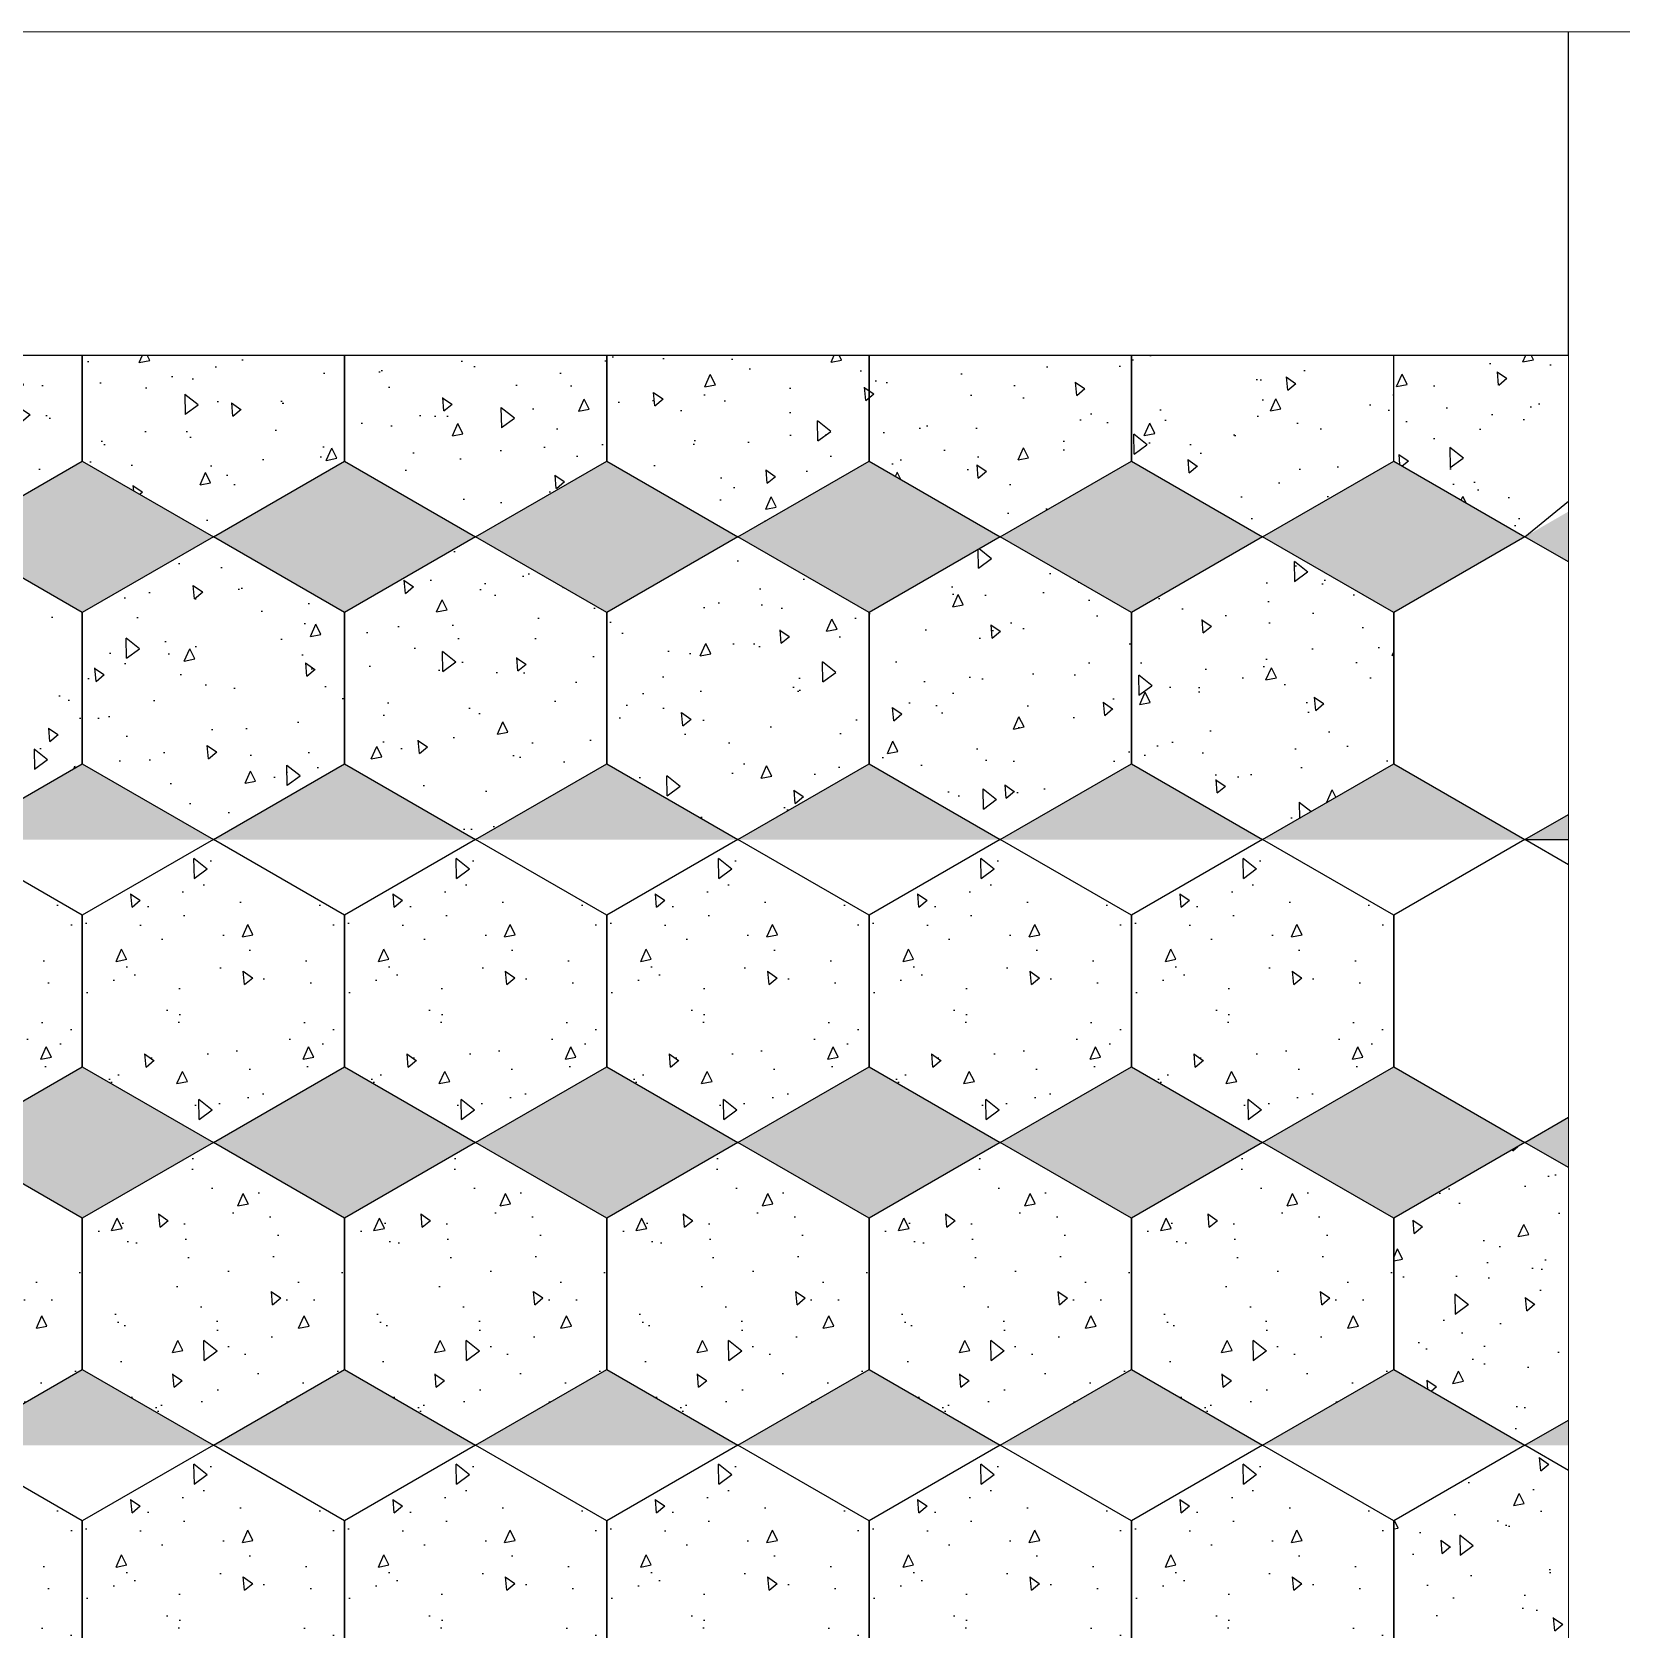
# Model space of a CAD drawing. Header units: millimetres. Extents: x 86441 to 190201, y 16532 to 98188.
# Drawn here: x 89241.31 to 89263.91, y 61194.24 to 61216.96 of the extents above; entities that cross this region are included whole.
import ezdxf

# ---------------------------------------------------------------- set-up
doc = ezdxf.new("R2010")
doc.units = ezdxf.units.MM
doc.header["$LTSCALE"] = 0.1
doc.layers.add('COLUMN', color=1, linetype='Continuous', lineweight=0)
pattern_1 = [(95, (87401.7125, 60733.7286), (1.4009465, 1.1755338), [0.1905, -2.0955]), (40, (87401.7125, 60733.7286), (-1.6001845, 1.1017673), [0.1524, -1.6764058]), (145.45144, (87401.8293, 60733.8266), (-0.199238, 2.277301), [0.1619, -1.7809024]), (91.1842, (87401.3533, 60734.0878), (2.2141024, 1.619534), [0.28575, -3.14325]), (141.63556, (87401.5378, 60734.2228), (-0.070866, 3.4282676), [0.2428502, -2.671356]), (36.18415, (87401.3533, 60734.0878), (-0.070866, 3.4282676), [0.2285997, -2.5145973]), (66, (87401.6227, 60734.1776), (1.7951998, 0.3489515), [0.1905, -2.0955]), (11, (87401.6227, 60734.1776), (-0.8653993, 1.739412), [0.1524, -1.6764]), (116.45145, (87401.7723, 60734.2067), (0.9298005, 2.0883634), [0.1619, -1.7808994]), (82.5, (87401.7125, 60733.7286), (-0.5760547, 0.61973414), [0, -1.65608, 0, -1.7018, 0, -1.68275]), (52.5, (87401.7125, 60733.7286), (-0.23589727, 1.18087), [0, -0.97028, 0, -1.61798, 0, -0.64135]), (12.5, (87401.312, 60733.3281), (0.99927863, 0.91826196), [0, -0.635, 0, -1.9812, 0, -2.6289]), (2.5, (87401.1324, 60733.1485), (0.86763904, 1.2272239), [0, -0.8255, 0, -1.31572, 0, -1.8669])]

msp = doc.modelspace()

# ---------------------------------------------------------------- hatches: boundary and pattern name
at = {"true_color": 0xa19859, "transparency": 33554687}
h = msp.add_hatch(dxfattribs=at)
h.set_pattern_fill('AR-CONC', color=55, scale=0.01, angle=45)
h.set_pattern_definition(pattern_1)
h.paths.add_polyline_path([(89263.165, 61212.36), (89260.68, 61212.36), (89260.68, 61210.855), (89262.545, 61209.777), (89263.165, 61210.282)])
h.paths.add_polyline_path([(89245.754, 61212.36), (89242.023, 61212.36), (89242.023, 61210.855), (89243.889, 61209.777), (89245.754, 61210.855)])
h.paths.add_polyline_path([(89249.486, 61212.36), (89245.754, 61212.36), (89245.754, 61210.855), (89247.62, 61209.777), (89249.486, 61210.855)])
h.paths.add_polyline_path([(89242.023, 61210.855), (89242.023, 61212.36), (89238.292, 61212.36), (89238.292, 61210.855), (89240.157, 61209.777)])
h.paths.add_polyline_path([(89253.217, 61212.36), (89249.486, 61212.36), (89249.486, 61210.855), (89251.351, 61209.777), (89253.217, 61210.855)])
h.paths.add_polyline_path([(89256.948, 61212.36), (89253.217, 61212.36), (89253.217, 61210.855), (89255.083, 61209.777), (89256.948, 61210.855)])
h.paths.add_polyline_path([(89260.68, 61212.36), (89256.948, 61212.36), (89256.948, 61210.855), (89258.814, 61209.777), (89260.68, 61210.855)])
h.paths.add_polyline_path([(89238.292, 61208.7), (89236.426, 61209.777), (89234.56, 61208.7), (89234.56, 61206.546), (89236.426, 61205.469), (89238.292, 61206.546)])
h.paths.add_polyline_path([(89242.023, 61208.7), (89240.157, 61209.777), (89238.292, 61208.7), (89238.292, 61206.546), (89240.157, 61205.469), (89242.023, 61206.546)])
at = {"true_color": 0xffffff, "transparency": 33554687}
h = msp.add_hatch(color=7, dxfattribs=at)
h.dxf.hatch_style = 1
h.set_gradient(color1=(114, 89, 52), color2=(161, 152, 89))
h.paths.add_polyline_path([(89243.889, 61209.777), (89242.023, 61210.855), (89240.157, 61209.777), (89242.023, 61208.7)])
h.paths.add_polyline_path([(89245.754, 61210.855), (89243.889, 61209.777), (89245.754, 61208.7), (89247.62, 61209.777)])
h.paths.add_polyline_path([(89251.351, 61209.777), (89249.486, 61210.855), (89247.62, 61209.777), (89249.486, 61208.7)])
h.paths.add_polyline_path([(89255.083, 61209.777), (89253.217, 61210.855), (89251.351, 61209.777), (89253.217, 61208.7)])
h.paths.add_polyline_path([(89258.814, 61209.777), (89256.948, 61210.855), (89255.083, 61209.777), (89256.948, 61208.7)])
h.paths.add_polyline_path([(89242.023, 61206.546), (89240.157, 61205.469), (89243.889, 61205.469)])
h = msp.add_hatch(color=7, dxfattribs=at)
h.dxf.hatch_style = 1
h.set_gradient(color1=(114, 89, 52), color2=(161, 152, 89))
h.paths.add_polyline_path([(89263.165, 61210.135), (89262.545, 61209.777), (89263.165, 61209.42)])
h.paths.add_polyline_path([(89262.545, 61209.777), (89260.68, 61210.855), (89258.814, 61209.777), (89260.68, 61208.7)])
at = {"true_color": 0xa19859, "transparency": 33554687}
h = msp.add_hatch(dxfattribs=at)
h.set_pattern_fill('AR-CONC', color=55, scale=0.01, angle=45)
h.set_pattern_definition([(95, (87413.1519, 60680.0764), (1.4009465, 1.1755338), [0.1905, -2.0955]), (40, (87413.1519, 60680.0764), (-1.6001845, 1.1017673), [0.1524, -1.6764058]), (145.45144, (87413.2686, 60680.1743), (-0.199238, 2.277301), [0.1619, -1.7809024]), (91.1842, (87412.7927, 60680.4356), (2.2141024, 1.619534), [0.28575, -3.14325]), (141.63556, (87412.9772, 60680.5706), (-0.070866, 3.4282676), [0.2428502, -2.671356]), (36.18415, (87412.7927, 60680.4356), (-0.070866, 3.4282676), [0.2285997, -2.5145973]), (66, (87413.0621, 60680.5254), (1.7951998, 0.3489515), [0.1905, -2.0955]), (11, (87413.062, 60680.5254), (-0.8653993, 1.739412), [0.1524, -1.6764]), (116.45145, (87413.2117, 60680.5545), (0.9298005, 2.0883634), [0.1619, -1.7808994]), (82.5, (87413.1519, 60680.0764), (-0.5760547, 0.61973414), [0, -1.65608, 0, -1.7018, 0, -1.68275]), (52.5, (87413.1519, 60680.0764), (-0.23589727, 1.18087), [0, -0.97028, 0, -1.61798, 0, -0.64135]), (12.5, (87412.75136, 60679.67586), (0.99927863, 0.91826196), [0, -0.635, 0, -1.9812, 0, -2.6289]), (2.5, (87412.5718, 60679.4963), (0.86763904, 1.2272239), [0, -0.8255, 0, -1.31572, 0, -1.8669])])
h.paths.add_polyline_path([(89245.754, 61208.7), (89243.889, 61209.777), (89242.023, 61208.7), (89242.023, 61206.546), (89243.889, 61205.469), (89245.754, 61206.546)])
h.paths.add_polyline_path([(89249.486, 61208.7), (89247.62, 61209.777), (89245.754, 61208.7), (89245.754, 61206.546), (89247.62, 61205.469), (89249.486, 61206.546)])
h = msp.add_hatch(dxfattribs=at)
h.set_pattern_fill('AR-CONC', color=55, scale=0.01, angle=45)
h.set_pattern_definition(pattern_1)
h.paths.add_polyline_path([(89260.68, 61208.7), (89258.814, 61209.777), (89256.948, 61208.7), (89256.948, 61206.546), (89258.814, 61205.469), (89260.68, 61206.546)])
h.paths.add_polyline_path([(89253.217, 61208.7), (89251.351, 61209.777), (89249.486, 61208.7), (89249.486, 61206.546), (89251.351, 61205.469), (89253.217, 61206.546)])
h.paths.add_polyline_path([(89256.948, 61208.7), (89255.083, 61209.777), (89253.217, 61208.7), (89253.217, 61206.546), (89255.083, 61205.469), (89256.948, 61206.546)])
at = {"true_color": 0xffffff, "transparency": 33554687}
h = msp.add_hatch(color=7, dxfattribs=at)
h.dxf.hatch_style = 1
h.set_gradient(color1=(114, 89, 52), color2=(161, 152, 89))
h.paths.add_polyline_path([(89245.754, 61206.546), (89243.889, 61205.469), (89247.62, 61205.469)])
h = msp.add_hatch(color=7, dxfattribs=at)
h.dxf.hatch_style = 1
h.set_gradient(color1=(114, 89, 52), color2=(161, 152, 89))
h.paths.add_polyline_path([(89249.486, 61206.546), (89247.62, 61205.469), (89251.351, 61205.469)])
h = msp.add_hatch(color=7, dxfattribs=at)
h.dxf.hatch_style = 1
h.set_gradient(color1=(114, 89, 52), color2=(161, 152, 89))
h.paths.add_polyline_path([(89253.217, 61206.546), (89251.351, 61205.469), (89255.083, 61205.469)])
h = msp.add_hatch(color=7, dxfattribs=at)
h.dxf.hatch_style = 1
h.set_gradient(color1=(114, 89, 52), color2=(161, 152, 89))
h.paths.add_polyline_path([(89256.948, 61206.546), (89255.083, 61205.469), (89258.814, 61205.469)])
h = msp.add_hatch(color=7, dxfattribs=at)
h.dxf.hatch_style = 1
h.set_gradient(color1=(114, 89, 52), color2=(161, 152, 89))
h.paths.add_polyline_path([(89260.68, 61206.546), (89258.814, 61205.469), (89262.545, 61205.469)])
h.paths.add_polyline_path([(89263.165, 61205.826), (89262.545, 61205.469), (89263.165, 61205.469)])
at = {"true_color": 0xa19859, "transparency": 33554687}
h = msp.add_hatch(dxfattribs=at)
h.set_pattern_fill('AR-CONC', color=55, scale=0.01, angle=45)
h.set_pattern_definition([(95, (87472.6082, 60819.9005), (1.4009465, 1.1755338), [0.1905, -2.0955]), (40, (87472.6082, 60819.9005), (-1.6001845, 1.1017673), [0.1524, -1.6764058]), (145.45144, (87472.725, 60819.9984), (-0.199238, 2.277301), [0.1619, -1.7809024]), (91.1842, (87472.249, 60820.2597), (2.2141024, 1.619534), [0.28575, -3.14325]), (141.63556, (87472.4335, 60820.3946), (-0.070866, 3.4282676), [0.2428502, -2.671356]), (36.18415, (87472.249, 60820.2597), (-0.070866, 3.4282676), [0.2285997, -2.5145973]), (66, (87472.5184, 60820.3495), (1.7951998, 0.3489515), [0.1905, -2.0955]), (11, (87472.5184, 60820.3495), (-0.8653993, 1.739412), [0.1524, -1.6764]), (116.45145, (87472.668, 60820.3786), (0.9298005, 2.0883634), [0.1619, -1.7808994]), (82.5, (87472.6082, 60819.9005), (-0.5760547, 0.61973414), [0, -1.65608, 0, -1.7018, 0, -1.68275]), (52.5, (87472.6082, 60819.9005), (-0.23589727, 1.18087), [0, -0.97028, 0, -1.61798, 0, -0.64135]), (12.5, (87472.2077, 60819.49995), (0.99927863, 0.91826196), [0, -0.635, 0, -1.9812, 0, -2.6289]), (2.5, (87472.0281, 60819.3203), (0.86763904, 1.2272239), [0, -0.8255, 0, -1.31572, 0, -1.8669])])
h.paths.add_polyline_path([(89238.292, 61197.929), (89240.157, 61196.852), (89242.023, 61197.929), (89242.023, 61200.083), (89240.157, 61201.16), (89238.292, 61200.083)])
h.paths.add_polyline_path([(89238.292, 61202.237), (89240.157, 61201.16), (89242.023, 61202.237), (89242.023, 61204.392), (89240.157, 61205.469), (89238.292, 61204.392)])
h = msp.add_hatch(dxfattribs=at)
h.set_pattern_fill('AR-CONC', color=55, scale=0.01, angle=45)
h.set_pattern_definition([(95, (87476.3396, 60819.9005), (1.4009465, 1.1755338), [0.1905, -2.0955]), (40, (87476.3396, 60819.9005), (-1.6001845, 1.1017673), [0.1524, -1.6764058]), (145.45144, (87476.4563, 60819.9984), (-0.199238, 2.277301), [0.1619, -1.7809024]), (91.1842, (87475.9803, 60820.2597), (2.2141024, 1.619534), [0.28575, -3.14325]), (141.63556, (87476.1648, 60820.3946), (-0.070866, 3.4282676), [0.2428502, -2.671356]), (36.18415, (87475.9803, 60820.2597), (-0.070866, 3.4282676), [0.2285997, -2.5145973]), (66, (87476.2497, 60820.3495), (1.7951998, 0.3489515), [0.1905, -2.0955]), (11, (87476.2497, 60820.3495), (-0.8653993, 1.739412), [0.1524, -1.6764]), (116.45145, (87476.3993, 60820.3786), (0.9298005, 2.0883634), [0.1619, -1.7808994]), (82.5, (87476.33955, 60819.9005), (-0.5760547, 0.61973414), [0, -1.65608, 0, -1.7018, 0, -1.68275]), (52.5, (87476.33955, 60819.9005), (-0.23589727, 1.18087), [0, -0.97028, 0, -1.61798, 0, -0.64135]), (12.5, (87475.939, 60819.49995), (0.99927863, 0.91826196), [0, -0.635, 0, -1.9812, 0, -2.6289]), (2.5, (87475.7594, 60819.3203), (0.86763904, 1.2272239), [0, -0.8255, 0, -1.31572, 0, -1.8669])])
h.paths.add_polyline_path([(89242.023, 61197.929), (89243.889, 61196.852), (89245.754, 61197.929), (89245.754, 61200.083), (89243.889, 61201.16), (89242.023, 61200.083)])
h.paths.add_polyline_path([(89242.023, 61202.237), (89243.889, 61201.16), (89245.754, 61202.237), (89245.754, 61204.392), (89243.889, 61205.469), (89242.023, 61204.392)])
h = msp.add_hatch(dxfattribs=at)
h.set_pattern_fill('AR-CONC', color=55, scale=0.01, angle=45)
h.set_pattern_definition([(95, (87480.0709, 60819.9005), (1.4009465, 1.1755338), [0.1905, -2.0955]), (40, (87480.0709, 60819.9005), (-1.6001845, 1.1017673), [0.1524, -1.6764058]), (145.45144, (87480.1876, 60819.9984), (-0.199238, 2.277301), [0.1619, -1.7809024]), (91.1842, (87479.7117, 60820.2597), (2.2141024, 1.619534), [0.28575, -3.14325]), (141.63556, (87479.8962, 60820.3946), (-0.070866, 3.4282676), [0.2428502, -2.671356]), (36.18415, (87479.7117, 60820.2597), (-0.070866, 3.4282676), [0.2285997, -2.5145973]), (66, (87479.9811, 60820.3495), (1.7951998, 0.3489515), [0.1905, -2.0955]), (11, (87479.9811, 60820.3495), (-0.8653993, 1.739412), [0.1524, -1.6764]), (116.45145, (87480.1307, 60820.3786), (0.9298005, 2.0883634), [0.1619, -1.7808994]), (82.5, (87480.0709, 60819.9005), (-0.5760547, 0.61973414), [0, -1.65608, 0, -1.7018, 0, -1.68275]), (52.5, (87480.0709, 60819.9005), (-0.23589727, 1.18087), [0, -0.97028, 0, -1.61798, 0, -0.64135]), (12.5, (87479.6704, 60819.49995), (0.99927863, 0.91826196), [0, -0.635, 0, -1.9812, 0, -2.6289]), (2.5, (87479.4908, 60819.3203), (0.86763904, 1.2272239), [0, -0.8255, 0, -1.31572, 0, -1.8669])])
h.paths.add_polyline_path([(89245.754, 61197.929), (89247.62, 61196.852), (89249.486, 61197.929), (89249.486, 61200.083), (89247.62, 61201.16), (89245.754, 61200.083)])
h.paths.add_polyline_path([(89245.754, 61202.237), (89247.62, 61201.16), (89249.486, 61202.237), (89249.486, 61204.392), (89247.62, 61205.469), (89245.754, 61204.392)])
h = msp.add_hatch(dxfattribs=at)
h.set_pattern_fill('AR-CONC', color=55, scale=0.01, angle=45)
h.set_pattern_definition([(95, (87483.8023, 60819.9005), (1.4009465, 1.1755338), [0.1905, -2.0955]), (40, (87483.8023, 60819.9005), (-1.6001845, 1.1017673), [0.1524, -1.6764058]), (145.45144, (87483.919, 60819.9984), (-0.199238, 2.277301), [0.1619, -1.7809024]), (91.1842, (87483.443, 60820.2597), (2.2141024, 1.619534), [0.28575, -3.14325]), (141.63556, (87483.6276, 60820.3946), (-0.070866, 3.4282676), [0.2428502, -2.671356]), (36.18415, (87483.443, 60820.2597), (-0.070866, 3.4282676), [0.2285997, -2.5145973]), (66, (87483.7125, 60820.3495), (1.7951998, 0.3489515), [0.1905, -2.0955]), (11, (87483.7125, 60820.3495), (-0.8653993, 1.739412), [0.1524, -1.6764]), (116.45145, (87483.862, 60820.3786), (0.9298005, 2.0883634), [0.1619, -1.7808994]), (82.5, (87483.80225, 60819.9005), (-0.5760547, 0.61973414), [0, -1.65608, 0, -1.7018, 0, -1.68275]), (52.5, (87483.80225, 60819.9005), (-0.23589727, 1.18087), [0, -0.97028, 0, -1.61798, 0, -0.64135]), (12.5, (87483.4017, 60819.49995), (0.99927863, 0.91826196), [0, -0.635, 0, -1.9812, 0, -2.6289]), (2.5, (87483.2221, 60819.3203), (0.86763904, 1.2272239), [0, -0.8255, 0, -1.31572, 0, -1.8669])])
h.paths.add_polyline_path([(89249.486, 61197.929), (89251.351, 61196.852), (89253.217, 61197.929), (89253.217, 61200.083), (89251.351, 61201.16), (89249.486, 61200.083)])
h.paths.add_polyline_path([(89249.486, 61202.237), (89251.351, 61201.16), (89253.217, 61202.237), (89253.217, 61204.392), (89251.351, 61205.469), (89249.486, 61204.392)])
h = msp.add_hatch(dxfattribs=at)
h.set_pattern_fill('AR-CONC', color=55, scale=0.01, angle=45)
h.set_pattern_definition([(95, (87487.5336, 60819.9005), (1.4009465, 1.1755338), [0.1905, -2.0955]), (40, (87487.5336, 60819.9005), (-1.6001845, 1.1017673), [0.1524, -1.6764058]), (145.45144, (87487.6503, 60819.9984), (-0.199238, 2.277301), [0.1619, -1.7809024]), (91.1842, (87487.1744, 60820.2597), (2.2141024, 1.619534), [0.28575, -3.14325]), (141.63556, (87487.359, 60820.3946), (-0.070866, 3.4282676), [0.2428502, -2.671356]), (36.18415, (87487.1744, 60820.2597), (-0.070866, 3.4282676), [0.2285997, -2.5145973]), (66, (87487.4438, 60820.3495), (1.7951998, 0.3489515), [0.1905, -2.0955]), (11, (87487.4438, 60820.3495), (-0.8653993, 1.739412), [0.1524, -1.6764]), (116.45145, (87487.5934, 60820.3786), (0.9298005, 2.0883634), [0.1619, -1.7808994]), (82.5, (87487.5336, 60819.9005), (-0.5760547, 0.61973414), [0, -1.65608, 0, -1.7018, 0, -1.68275]), (52.5, (87487.5336, 60819.9005), (-0.23589727, 1.18087), [0, -0.97028, 0, -1.61798, 0, -0.64135]), (12.5, (87487.1331, 60819.49995), (0.99927863, 0.91826196), [0, -0.635, 0, -1.9812, 0, -2.6289]), (2.5, (87486.9535, 60819.3203), (0.86763904, 1.2272239), [0, -0.8255, 0, -1.31572, 0, -1.8669])])
h.paths.add_polyline_path([(89253.217, 61197.929), (89255.083, 61196.852), (89256.948, 61197.929), (89256.948, 61200.083), (89255.083, 61201.16), (89253.217, 61200.083)])
h.paths.add_polyline_path([(89253.217, 61202.237), (89255.083, 61201.16), (89256.948, 61202.237), (89256.948, 61204.392), (89255.083, 61205.469), (89253.217, 61204.392)])
h = msp.add_hatch(dxfattribs=at)
h.set_pattern_fill('AR-CONC', color=55, scale=0.01, angle=45)
h.set_pattern_definition([(95, (87491.265, 60819.9005), (1.4009465, 1.1755338), [0.1905, -2.0955]), (40, (87491.265, 60819.9005), (-1.6001845, 1.1017673), [0.1524, -1.6764058]), (145.45144, (87491.3817, 60819.9984), (-0.199238, 2.277301), [0.1619, -1.7809024]), (91.1842, (87490.9057, 60820.2597), (2.2141024, 1.619534), [0.28575, -3.14325]), (141.63556, (87491.0903, 60820.3946), (-0.070866, 3.4282676), [0.2428502, -2.671356]), (36.18415, (87490.9057, 60820.2597), (-0.070866, 3.4282676), [0.2285997, -2.5145973]), (66, (87491.1752, 60820.3495), (1.7951998, 0.3489515), [0.1905, -2.0955]), (11, (87491.1752, 60820.3495), (-0.8653993, 1.739412), [0.1524, -1.6764]), (116.45145, (87491.3248, 60820.3786), (0.9298005, 2.0883634), [0.1619, -1.7808994]), (82.5, (87491.26495, 60819.9005), (-0.5760547, 0.61973414), [0, -1.65608, 0, -1.7018, 0, -1.68275]), (52.5, (87491.265, 60819.9005), (-0.23589727, 1.18087), [0, -0.97028, 0, -1.61798, 0, -0.64135]), (12.5, (87490.86444, 60819.49995), (0.99927863, 0.91826196), [0, -0.635, 0, -1.9812, 0, -2.6289]), (2.5, (87490.6848, 60819.3203), (0.86763904, 1.2272239), [0, -0.8255, 0, -1.31572, 0, -1.8669])])
h.paths.add_polyline_path([(89256.948, 61197.929), (89258.814, 61196.852), (89260.68, 61197.929), (89260.68, 61200.083), (89258.814, 61201.16), (89256.948, 61200.083)])
h.paths.add_polyline_path([(89256.948, 61202.237), (89258.814, 61201.16), (89260.68, 61202.237), (89260.68, 61204.392), (89258.814, 61205.469), (89256.948, 61204.392)])
at = {"true_color": 0xffffff, "transparency": 33554687}
h = msp.add_hatch(color=7, dxfattribs=at)
h.dxf.hatch_style = 1
h.set_gradient(color1=(114, 89, 52), color2=(161, 152, 89))
h.paths.add_polyline_path([(89242.023, 61202.237), (89240.157, 61201.16), (89242.023, 61200.083), (89243.889, 61201.16)])
h.paths.add_polyline_path([(89242.023, 61197.929), (89240.157, 61196.852), (89243.889, 61196.852)])
h = msp.add_hatch(color=7, dxfattribs=at)
h.dxf.hatch_style = 1
h.set_gradient(color1=(114, 89, 52), color2=(161, 152, 89))
h.paths.add_polyline_path([(89247.62, 61201.16), (89245.754, 61202.237), (89243.889, 61201.16), (89245.754, 61200.083)])
h.paths.add_polyline_path([(89245.754, 61197.929), (89243.889, 61196.852), (89247.62, 61196.852)])
h = msp.add_hatch(color=7, dxfattribs=at)
h.dxf.hatch_style = 1
h.set_gradient(color1=(114, 89, 52), color2=(161, 152, 89))
h.paths.add_polyline_path([(89249.486, 61202.237), (89247.62, 61201.16), (89249.486, 61200.083), (89251.351, 61201.16)])
h.paths.add_polyline_path([(89249.486, 61197.929), (89247.62, 61196.852), (89251.351, 61196.852)])
h = msp.add_hatch(color=7, dxfattribs=at)
h.dxf.hatch_style = 1
h.set_gradient(color1=(114, 89, 52), color2=(161, 152, 89))
h.paths.add_polyline_path([(89255.083, 61201.16), (89253.217, 61202.237), (89251.351, 61201.16), (89253.217, 61200.083)])
h.paths.add_polyline_path([(89253.217, 61197.929), (89251.351, 61196.852), (89255.083, 61196.852)])
h = msp.add_hatch(color=7, dxfattribs=at)
h.dxf.hatch_style = 1
h.set_gradient(color1=(114, 89, 52), color2=(161, 152, 89))
h.paths.add_polyline_path([(89256.948, 61202.237), (89255.083, 61201.16), (89256.948, 61200.083), (89258.814, 61201.16)])
h.paths.add_polyline_path([(89256.948, 61197.929), (89255.083, 61196.852), (89258.814, 61196.852)])
h = msp.add_hatch(color=7, dxfattribs=at)
h.dxf.hatch_style = 1
h.set_gradient(color1=(114, 89, 52), color2=(161, 152, 89))
h.paths.add_polyline_path([(89263.165, 61201.518), (89262.545, 61201.16), (89263.165, 61200.803)])
h.paths.add_polyline_path([(89262.545, 61201.16), (89260.68, 61202.237), (89258.814, 61201.16), (89260.68, 61200.083)])
at = {"true_color": 0xa19859, "transparency": 33554687}
h = msp.add_hatch(dxfattribs=at)
h.set_pattern_fill('AR-CONC', color=55, scale=0.01, angle=45)
h.set_pattern_definition([(95, (87401.7125, 60725.1114), (1.4009465, 1.1755338), [0.1905, -2.0955]), (40, (87401.7125, 60725.1114), (-1.6001845, 1.1017673), [0.1524, -1.6764058]), (145.45144, (87401.8293, 60725.2094), (-0.199238, 2.277301), [0.1619, -1.7809024]), (91.1842, (87401.3533, 60725.4706), (2.2141024, 1.619534), [0.28575, -3.14325]), (141.63556, (87401.5378, 60725.6056), (-0.070866, 3.4282676), [0.2428502, -2.671356]), (36.18415, (87401.3533, 60725.4706), (-0.070866, 3.4282676), [0.2285997, -2.5145973]), (66, (87401.6227, 60725.5604), (1.7951998, 0.3489515), [0.1905, -2.0955]), (11, (87401.6227, 60725.5604), (-0.8653993, 1.739412), [0.1524, -1.6764]), (116.45145, (87401.7723, 60725.5895), (0.9298005, 2.0883634), [0.1619, -1.7808994]), (82.5, (87401.7125, 60725.1114), (-0.5760547, 0.61973414), [0, -1.65608, 0, -1.7018, 0, -1.68275]), (52.5, (87401.7125, 60725.1114), (-0.23589727, 1.18087), [0, -0.97028, 0, -1.61798, 0, -0.64135]), (12.5, (87401.312, 60724.7109), (0.99927863, 0.91826196), [0, -0.635, 0, -1.9812, 0, -2.6289]), (2.5, (87401.1324, 60724.5313), (0.86763904, 1.2272239), [0, -0.8255, 0, -1.31572, 0, -1.8669])])
h.paths.add_polyline_path([(89263.165, 61200.803), (89262.545, 61201.16), (89260.68, 61200.083), (89260.68, 61197.929), (89262.545, 61196.852), (89263.165, 61197.209)])
h.paths.add_polyline_path([(89263.165, 61196.494), (89262.545, 61196.852), (89260.68, 61195.775), (89260.68, 61193.62), (89262.545, 61192.543), (89263.165, 61192.901)])
at = {"true_color": 0xffffff, "transparency": 33554687}
h = msp.add_hatch(color=7, dxfattribs=at)
h.dxf.hatch_style = 1
h.set_gradient(color1=(114, 89, 52), color2=(161, 152, 89))
h.paths.add_polyline_path([(89260.68, 61197.929), (89258.814, 61196.852), (89262.545, 61196.852)])
h.paths.add_polyline_path([(89263.165, 61197.209), (89262.545, 61196.852), (89263.165, 61196.852)])
at = {"true_color": 0xa19859, "transparency": 33554687}
h = msp.add_hatch(dxfattribs=at)
h.set_pattern_fill('AR-CONC', color=55, scale=0.01, angle=45)
h.set_pattern_definition([(95, (87472.6082, 60811.2833), (1.4009465, 1.1755338), [0.1905, -2.0955]), (40, (87472.6082, 60811.2833), (-1.6001845, 1.1017673), [0.1524, -1.6764058]), (145.45144, (87472.725, 60811.3812), (-0.199238, 2.277301), [0.1619, -1.7809024]), (91.1842, (87472.249, 60811.6425), (2.2141024, 1.619534), [0.28575, -3.14325]), (141.63556, (87472.4335, 60811.7775), (-0.070866, 3.4282676), [0.2428502, -2.671356]), (36.18415, (87472.249, 60811.6425), (-0.070866, 3.4282676), [0.2285997, -2.5145973]), (66, (87472.5184, 60811.7323), (1.7951998, 0.3489515), [0.1905, -2.0955]), (11, (87472.5184, 60811.7323), (-0.8653993, 1.739412), [0.1524, -1.6764]), (116.45145, (87472.668, 60811.7614), (0.9298005, 2.0883634), [0.1619, -1.7808994]), (82.5, (87472.6082, 60811.2833), (-0.5760547, 0.61973414), [0, -1.65608, 0, -1.7018, 0, -1.68275]), (52.5, (87472.6082, 60811.2833), (-0.23589727, 1.18087), [0, -0.97028, 0, -1.61798, 0, -0.64135]), (12.5, (87472.2077, 60810.8828), (0.99927863, 0.91826196), [0, -0.635, 0, -1.9812, 0, -2.6289]), (2.5, (87472.0281, 60810.7032), (0.86763904, 1.2272239), [0, -0.8255, 0, -1.31572, 0, -1.8669])])
h.paths.add_polyline_path([(89238.292, 61189.312), (89240.157, 61188.234), (89242.023, 61189.312), (89242.023, 61191.466), (89240.157, 61192.543), (89238.292, 61191.466)])
h.paths.add_polyline_path([(89238.292, 61193.62), (89240.157, 61192.543), (89242.023, 61193.62), (89242.023, 61195.775), (89240.157, 61196.852), (89238.292, 61195.775)])
h = msp.add_hatch(dxfattribs=at)
h.set_pattern_fill('AR-CONC', color=55, scale=0.01, angle=45)
h.set_pattern_definition([(95, (87476.3396, 60811.2833), (1.4009465, 1.1755338), [0.1905, -2.0955]), (40, (87476.3396, 60811.2833), (-1.6001845, 1.1017673), [0.1524, -1.6764058]), (145.45144, (87476.4563, 60811.3812), (-0.199238, 2.277301), [0.1619, -1.7809024]), (91.1842, (87475.9803, 60811.6425), (2.2141024, 1.619534), [0.28575, -3.14325]), (141.63556, (87476.1648, 60811.7775), (-0.070866, 3.4282676), [0.2428502, -2.671356]), (36.18415, (87475.9803, 60811.6425), (-0.070866, 3.4282676), [0.2285997, -2.5145973]), (66, (87476.2497, 60811.7323), (1.7951998, 0.3489515), [0.1905, -2.0955]), (11, (87476.2497, 60811.7323), (-0.8653993, 1.739412), [0.1524, -1.6764]), (116.45145, (87476.3993, 60811.7614), (0.9298005, 2.0883634), [0.1619, -1.7808994]), (82.5, (87476.33955, 60811.2833), (-0.5760547, 0.61973414), [0, -1.65608, 0, -1.7018, 0, -1.68275]), (52.5, (87476.33955, 60811.2833), (-0.23589727, 1.18087), [0, -0.97028, 0, -1.61798, 0, -0.64135]), (12.5, (87475.939, 60810.8828), (0.99927863, 0.91826196), [0, -0.635, 0, -1.9812, 0, -2.6289]), (2.5, (87475.7594, 60810.7032), (0.86763904, 1.2272239), [0, -0.8255, 0, -1.31572, 0, -1.8669])])
h.paths.add_polyline_path([(89242.023, 61189.312), (89243.889, 61188.234), (89245.754, 61189.312), (89245.754, 61191.466), (89243.889, 61192.543), (89242.023, 61191.466)])
h.paths.add_polyline_path([(89242.023, 61193.62), (89243.889, 61192.543), (89245.754, 61193.62), (89245.754, 61195.775), (89243.889, 61196.852), (89242.023, 61195.775)])
h = msp.add_hatch(dxfattribs=at)
h.set_pattern_fill('AR-CONC', color=55, scale=0.01, angle=45)
h.set_pattern_definition([(95, (87480.0709, 60811.2833), (1.4009465, 1.1755338), [0.1905, -2.0955]), (40, (87480.0709, 60811.2833), (-1.6001845, 1.1017673), [0.1524, -1.6764058]), (145.45144, (87480.1876, 60811.3812), (-0.199238, 2.277301), [0.1619, -1.7809024]), (91.1842, (87479.7117, 60811.6425), (2.2141024, 1.619534), [0.28575, -3.14325]), (141.63556, (87479.8962, 60811.7775), (-0.070866, 3.4282676), [0.2428502, -2.671356]), (36.18415, (87479.7117, 60811.6425), (-0.070866, 3.4282676), [0.2285997, -2.5145973]), (66, (87479.9811, 60811.7323), (1.7951998, 0.3489515), [0.1905, -2.0955]), (11, (87479.9811, 60811.7323), (-0.8653993, 1.739412), [0.1524, -1.6764]), (116.45145, (87480.1307, 60811.7614), (0.9298005, 2.0883634), [0.1619, -1.7808994]), (82.5, (87480.0709, 60811.2833), (-0.5760547, 0.61973414), [0, -1.65608, 0, -1.7018, 0, -1.68275]), (52.5, (87480.0709, 60811.2833), (-0.23589727, 1.18087), [0, -0.97028, 0, -1.61798, 0, -0.64135]), (12.5, (87479.6704, 60810.8828), (0.99927863, 0.91826196), [0, -0.635, 0, -1.9812, 0, -2.6289]), (2.5, (87479.4908, 60810.7032), (0.86763904, 1.2272239), [0, -0.8255, 0, -1.31572, 0, -1.8669])])
h.paths.add_polyline_path([(89245.754, 61189.312), (89247.62, 61188.234), (89249.486, 61189.312), (89249.486, 61191.466), (89247.62, 61192.543), (89245.754, 61191.466)])
h.paths.add_polyline_path([(89245.754, 61193.62), (89247.62, 61192.543), (89249.486, 61193.62), (89249.486, 61195.775), (89247.62, 61196.852), (89245.754, 61195.775)])
h = msp.add_hatch(dxfattribs=at)
h.set_pattern_fill('AR-CONC', color=55, scale=0.01, angle=45)
h.set_pattern_definition([(95, (87483.8023, 60811.2833), (1.4009465, 1.1755338), [0.1905, -2.0955]), (40, (87483.8023, 60811.2833), (-1.6001845, 1.1017673), [0.1524, -1.6764058]), (145.45144, (87483.919, 60811.3812), (-0.199238, 2.277301), [0.1619, -1.7809024]), (91.1842, (87483.443, 60811.6425), (2.2141024, 1.619534), [0.28575, -3.14325]), (141.63556, (87483.6276, 60811.7775), (-0.070866, 3.4282676), [0.2428502, -2.671356]), (36.18415, (87483.443, 60811.6425), (-0.070866, 3.4282676), [0.2285997, -2.5145973]), (66, (87483.7125, 60811.7323), (1.7951998, 0.3489515), [0.1905, -2.0955]), (11, (87483.7125, 60811.7323), (-0.8653993, 1.739412), [0.1524, -1.6764]), (116.45145, (87483.862, 60811.7614), (0.9298005, 2.0883634), [0.1619, -1.7808994]), (82.5, (87483.80225, 60811.2833), (-0.5760547, 0.61973414), [0, -1.65608, 0, -1.7018, 0, -1.68275]), (52.5, (87483.80225, 60811.2833), (-0.23589727, 1.18087), [0, -0.97028, 0, -1.61798, 0, -0.64135]), (12.5, (87483.4017, 60810.8828), (0.99927863, 0.91826196), [0, -0.635, 0, -1.9812, 0, -2.6289]), (2.5, (87483.2221, 60810.7032), (0.86763904, 1.2272239), [0, -0.8255, 0, -1.31572, 0, -1.8669])])
h.paths.add_polyline_path([(89249.486, 61189.312), (89251.351, 61188.234), (89253.217, 61189.312), (89253.217, 61191.466), (89251.351, 61192.543), (89249.486, 61191.466)])
h.paths.add_polyline_path([(89249.486, 61193.62), (89251.351, 61192.543), (89253.217, 61193.62), (89253.217, 61195.775), (89251.351, 61196.852), (89249.486, 61195.775)])
h = msp.add_hatch(dxfattribs=at)
h.set_pattern_fill('AR-CONC', color=55, scale=0.01, angle=45)
h.set_pattern_definition([(95, (87487.5336, 60811.2833), (1.4009465, 1.1755338), [0.1905, -2.0955]), (40, (87487.5336, 60811.2833), (-1.6001845, 1.1017673), [0.1524, -1.6764058]), (145.45144, (87487.6503, 60811.3812), (-0.199238, 2.277301), [0.1619, -1.7809024]), (91.1842, (87487.1744, 60811.6425), (2.2141024, 1.619534), [0.28575, -3.14325]), (141.63556, (87487.359, 60811.7775), (-0.070866, 3.4282676), [0.2428502, -2.671356]), (36.18415, (87487.1744, 60811.6425), (-0.070866, 3.4282676), [0.2285997, -2.5145973]), (66, (87487.4438, 60811.7323), (1.7951998, 0.3489515), [0.1905, -2.0955]), (11, (87487.4438, 60811.7323), (-0.8653993, 1.739412), [0.1524, -1.6764]), (116.45145, (87487.5934, 60811.7614), (0.9298005, 2.0883634), [0.1619, -1.7808994]), (82.5, (87487.5336, 60811.2833), (-0.5760547, 0.61973414), [0, -1.65608, 0, -1.7018, 0, -1.68275]), (52.5, (87487.5336, 60811.2833), (-0.23589727, 1.18087), [0, -0.97028, 0, -1.61798, 0, -0.64135]), (12.5, (87487.1331, 60810.8828), (0.99927863, 0.91826196), [0, -0.635, 0, -1.9812, 0, -2.6289]), (2.5, (87486.9535, 60810.7032), (0.86763904, 1.2272239), [0, -0.8255, 0, -1.31572, 0, -1.8669])])
h.paths.add_polyline_path([(89253.217, 61189.312), (89255.083, 61188.234), (89256.948, 61189.312), (89256.948, 61191.466), (89255.083, 61192.543), (89253.217, 61191.466)])
h.paths.add_polyline_path([(89253.217, 61193.62), (89255.083, 61192.543), (89256.948, 61193.62), (89256.948, 61195.775), (89255.083, 61196.852), (89253.217, 61195.775)])
h = msp.add_hatch(dxfattribs=at)
h.set_pattern_fill('AR-CONC', color=55, scale=0.01, angle=45)
h.set_pattern_definition([(95, (87491.265, 60811.2833), (1.4009465, 1.1755338), [0.1905, -2.0955]), (40, (87491.265, 60811.2833), (-1.6001845, 1.1017673), [0.1524, -1.6764058]), (145.45144, (87491.3817, 60811.3812), (-0.199238, 2.277301), [0.1619, -1.7809024]), (91.1842, (87490.9057, 60811.6425), (2.2141024, 1.619534), [0.28575, -3.14325]), (141.63556, (87491.0903, 60811.7775), (-0.070866, 3.4282676), [0.2428502, -2.671356]), (36.18415, (87490.9057, 60811.6425), (-0.070866, 3.4282676), [0.2285997, -2.5145973]), (66, (87491.1752, 60811.7323), (1.7951998, 0.3489515), [0.1905, -2.0955]), (11, (87491.1752, 60811.7323), (-0.8653993, 1.739412), [0.1524, -1.6764]), (116.45145, (87491.3248, 60811.7614), (0.9298005, 2.0883634), [0.1619, -1.7808994]), (82.5, (87491.26495, 60811.2833), (-0.5760547, 0.61973414), [0, -1.65608, 0, -1.7018, 0, -1.68275]), (52.5, (87491.265, 60811.2833), (-0.23589727, 1.18087), [0, -0.97028, 0, -1.61798, 0, -0.64135]), (12.5, (87490.86444, 60810.8828), (0.99927863, 0.91826196), [0, -0.635, 0, -1.9812, 0, -2.6289]), (2.5, (87490.6848, 60810.7032), (0.86763904, 1.2272239), [0, -0.8255, 0, -1.31572, 0, -1.8669])])
h.paths.add_polyline_path([(89256.948, 61189.312), (89258.814, 61188.234), (89260.68, 61189.312), (89260.68, 61191.466), (89258.814, 61192.543), (89256.948, 61191.466)])
h.paths.add_polyline_path([(89256.948, 61193.62), (89258.814, 61192.543), (89260.68, 61193.62), (89260.68, 61195.775), (89258.814, 61196.852), (89256.948, 61195.775)])

# ---------------------------------------------------------------- linework, layer by layer
at = {"color": 18, "lineweight": 5, "true_color": 0x000000, "transparency": 33554687}
for p, q in [((89187.765, 61216.96), (89263.165, 61216.96)), ((89263.165, 61212.36), (89187.765, 61212.36))]:
    msp.add_line(p, q, dxfattribs=at)
at = {"transparency": 33554687}
for p, q in [((89263.165, 61212.36), (89263.165, 61216.96)), ((89187.765, 61212.36), (89263.165, 61212.36))]:
    msp.add_line(p, q, dxfattribs=at)
at = {"color": 7, "true_color": 0xffffff, "transparency": 33554687}
for p, q in [((89260.68, 61210.855), (89262.545, 61209.777)), ((89262.545, 61209.777), (89263.165, 61210.282)), ((89262.545, 61205.469), (89263.165, 61205.469))]:
    msp.add_line(p, q, dxfattribs=at)
for points in [[(89238.292, 61212.36), (89238.292, 61210.855), (89240.157, 61209.777), (89242.023, 61210.855), (89242.023, 61212.36)], [(89242.023, 61212.36), (89242.023, 61210.855), (89243.889, 61209.777), (89245.754, 61210.855), (89245.754, 61212.36)], [(89245.754, 61212.36), (89245.754, 61210.855), (89247.62, 61209.777), (89249.486, 61210.855), (89249.486, 61212.36)], [(89249.486, 61212.36), (89249.486, 61210.855), (89251.351, 61209.777), (89253.217, 61210.855), (89253.217, 61212.36)], [(89253.217, 61212.36), (89253.217, 61210.855), (89255.083, 61209.777), (89256.948, 61210.855), (89256.948, 61212.36)], [(89256.948, 61212.36), (89256.948, 61210.855), (89258.814, 61209.777), (89260.68, 61210.855), (89260.68, 61212.36)], [(89240.157, 61209.777), (89238.292, 61208.7), (89238.292, 61206.546), (89240.157, 61205.469), (89242.023, 61206.546), (89242.023, 61208.7), (89240.157, 61209.777)], [(89243.889, 61209.777), (89242.023, 61208.7), (89242.023, 61206.546), (89243.889, 61205.469), (89245.754, 61206.546), (89245.754, 61208.7), (89243.889, 61209.777)], [(89247.62, 61209.777), (89245.754, 61208.7), (89245.754, 61206.546), (89247.62, 61205.469), (89249.486, 61206.546), (89249.486, 61208.7), (89247.62, 61209.777)], [(89251.351, 61209.777), (89249.486, 61208.7), (89249.486, 61206.546), (89251.351, 61205.469), (89253.217, 61206.546), (89253.217, 61208.7), (89251.351, 61209.777)], [(89255.083, 61209.777), (89253.217, 61208.7), (89253.217, 61206.546), (89255.083, 61205.469), (89256.948, 61206.546), (89256.948, 61208.7), (89255.083, 61209.777)], [(89258.814, 61209.777), (89256.948, 61208.7), (89256.948, 61206.546), (89258.814, 61205.469), (89260.68, 61206.546), (89260.68, 61208.7), (89258.814, 61209.777)], [(89263.165, 61209.42), (89262.545, 61209.777), (89260.68, 61208.7), (89260.68, 61206.546), (89262.545, 61205.469), (89263.165, 61205.826)], [(89240.157, 61205.469), (89238.292, 61204.392), (89238.292, 61202.237), (89240.157, 61201.16), (89242.023, 61202.237), (89242.023, 61204.392), (89240.157, 61205.469)], [(89240.157, 61205.469), (89238.292, 61204.392), (89238.292, 61202.237), (89240.157, 61201.16), (89242.023, 61202.237), (89242.023, 61204.392), (89240.157, 61205.469)], [(89243.889, 61205.469), (89242.023, 61204.392), (89242.023, 61202.237), (89243.889, 61201.16), (89245.754, 61202.237), (89245.754, 61204.392), (89243.889, 61205.469)], [(89243.889, 61205.469), (89242.023, 61204.392), (89242.023, 61202.237), (89243.889, 61201.16), (89245.754, 61202.237), (89245.754, 61204.392), (89243.889, 61205.469)], [(89247.62, 61205.469), (89245.754, 61204.392), (89245.754, 61202.237), (89247.62, 61201.16), (89249.486, 61202.237), (89249.486, 61204.392), (89247.62, 61205.469)], [(89247.62, 61205.469), (89245.754, 61204.392), (89245.754, 61202.237), (89247.62, 61201.16), (89249.486, 61202.237), (89249.486, 61204.392), (89247.62, 61205.469)], [(89251.351, 61205.469), (89249.486, 61204.392), (89249.486, 61202.237), (89251.351, 61201.16), (89253.217, 61202.237), (89253.217, 61204.392), (89251.351, 61205.469)], [(89251.351, 61205.469), (89249.486, 61204.392), (89249.486, 61202.237), (89251.351, 61201.16), (89253.217, 61202.237), (89253.217, 61204.392), (89251.351, 61205.469)], [(89255.083, 61205.469), (89253.217, 61204.392), (89253.217, 61202.237), (89255.083, 61201.16), (89256.948, 61202.237), (89256.948, 61204.392), (89255.083, 61205.469)], [(89255.083, 61205.469), (89253.217, 61204.392), (89253.217, 61202.237), (89255.083, 61201.16), (89256.948, 61202.237), (89256.948, 61204.392), (89255.083, 61205.469)], [(89258.814, 61205.469), (89256.948, 61204.392), (89256.948, 61202.237), (89258.814, 61201.16), (89260.68, 61202.237), (89260.68, 61204.392), (89258.814, 61205.469)], [(89263.165, 61205.111), (89262.545, 61205.469), (89260.68, 61204.392), (89260.68, 61202.237), (89262.545, 61201.16), (89263.165, 61201.518)], [(89240.157, 61201.16), (89238.292, 61200.083), (89238.292, 61197.929), (89240.157, 61196.852), (89242.023, 61197.929), (89242.023, 61200.083), (89240.157, 61201.16)], [(89240.157, 61201.16), (89238.292, 61200.083), (89238.292, 61197.929), (89240.157, 61196.852), (89242.023, 61197.929), (89242.023, 61200.083), (89240.157, 61201.16)], [(89243.889, 61201.16), (89242.023, 61200.083), (89242.023, 61197.929), (89243.889, 61196.852), (89245.754, 61197.929), (89245.754, 61200.083), (89243.889, 61201.16)], [(89243.889, 61201.16), (89242.023, 61200.083), (89242.023, 61197.929), (89243.889, 61196.852), (89245.754, 61197.929), (89245.754, 61200.083), (89243.889, 61201.16)], [(89247.62, 61201.16), (89245.754, 61200.083), (89245.754, 61197.929), (89247.62, 61196.852), (89249.486, 61197.929), (89249.486, 61200.083), (89247.62, 61201.16)], [(89247.62, 61201.16), (89245.754, 61200.083), (89245.754, 61197.929), (89247.62, 61196.852), (89249.486, 61197.929), (89249.486, 61200.083), (89247.62, 61201.16)], [(89251.351, 61201.16), (89249.486, 61200.083), (89249.486, 61197.929), (89251.351, 61196.852), (89253.217, 61197.929), (89253.217, 61200.083), (89251.351, 61201.16)], [(89251.351, 61201.16), (89249.486, 61200.083), (89249.486, 61197.929), (89251.351, 61196.852), (89253.217, 61197.929), (89253.217, 61200.083), (89251.351, 61201.16)], [(89255.083, 61201.16), (89253.217, 61200.083), (89253.217, 61197.929), (89255.083, 61196.852), (89256.948, 61197.929), (89256.948, 61200.083), (89255.083, 61201.16)], [(89255.083, 61201.16), (89253.217, 61200.083), (89253.217, 61197.929), (89255.083, 61196.852), (89256.948, 61197.929), (89256.948, 61200.083), (89255.083, 61201.16)], [(89258.814, 61201.16), (89256.948, 61200.083), (89256.948, 61197.929), (89258.814, 61196.852), (89260.68, 61197.929), (89260.68, 61200.083), (89258.814, 61201.16)], [(89258.814, 61201.16), (89256.948, 61200.083), (89256.948, 61197.929), (89258.814, 61196.852), (89260.68, 61197.929), (89260.68, 61200.083), (89258.814, 61201.16)], [(89263.165, 61200.803), (89262.545, 61201.16), (89260.68, 61200.083), (89260.68, 61197.929), (89262.545, 61196.852), (89263.165, 61197.209)], [(89240.157, 61196.852), (89238.292, 61195.775), (89238.292, 61193.62), (89240.157, 61192.543), (89242.023, 61193.62), (89242.023, 61195.775), (89240.157, 61196.852)], [(89240.157, 61196.852), (89238.292, 61195.775), (89238.292, 61193.62), (89240.157, 61192.543), (89242.023, 61193.62), (89242.023, 61195.775), (89240.157, 61196.852)], [(89243.889, 61196.852), (89242.023, 61195.775), (89242.023, 61193.62), (89243.889, 61192.543), (89245.754, 61193.62), (89245.754, 61195.775), (89243.889, 61196.852)], [(89243.889, 61196.852), (89242.023, 61195.775), (89242.023, 61193.62), (89243.889, 61192.543), (89245.754, 61193.62), (89245.754, 61195.775), (89243.889, 61196.852)], [(89247.62, 61196.852), (89245.754, 61195.775), (89245.754, 61193.62), (89247.62, 61192.543), (89249.486, 61193.62), (89249.486, 61195.775), (89247.62, 61196.852)], [(89247.62, 61196.852), (89245.754, 61195.775), (89245.754, 61193.62), (89247.62, 61192.543), (89249.486, 61193.62), (89249.486, 61195.775), (89247.62, 61196.852)], [(89251.351, 61196.852), (89249.486, 61195.775), (89249.486, 61193.62), (89251.351, 61192.543), (89253.217, 61193.62), (89253.217, 61195.775), (89251.351, 61196.852)], [(89251.351, 61196.852), (89249.486, 61195.775), (89249.486, 61193.62), (89251.351, 61192.543), (89253.217, 61193.62), (89253.217, 61195.775), (89251.351, 61196.852)], [(89255.083, 61196.852), (89253.217, 61195.775), (89253.217, 61193.62), (89255.083, 61192.543), (89256.948, 61193.62), (89256.948, 61195.775), (89255.083, 61196.852)], [(89255.083, 61196.852), (89253.217, 61195.775), (89253.217, 61193.62), (89255.083, 61192.543), (89256.948, 61193.62), (89256.948, 61195.775), (89255.083, 61196.852)], [(89258.814, 61196.852), (89256.948, 61195.775), (89256.948, 61193.62), (89258.814, 61192.543), (89260.68, 61193.62), (89260.68, 61195.775), (89258.814, 61196.852)], [(89258.814, 61196.852), (89256.948, 61195.775), (89256.948, 61193.62), (89258.814, 61192.543), (89260.68, 61193.62), (89260.68, 61195.775), (89258.814, 61196.852)], [(89263.165, 61196.494), (89262.545, 61196.852), (89260.68, 61195.775), (89260.68, 61193.62), (89262.545, 61192.543), (89263.165, 61192.901)]]:
    msp.add_lwpolyline(points, dxfattribs=at)
at = {"layer": 'COLUMN', "transparency": 33554687}
for p, q in [((89263.165, 61216.96), (89269.205, 61216.96)), ((89263.165, 61193.68), (89263.165, 61216.96)), ((89263.165, 61212.36), (89263.165, 61192.901))]:
    msp.add_line(p, q, dxfattribs=at)

doc.saveas('drawing.dxf')
